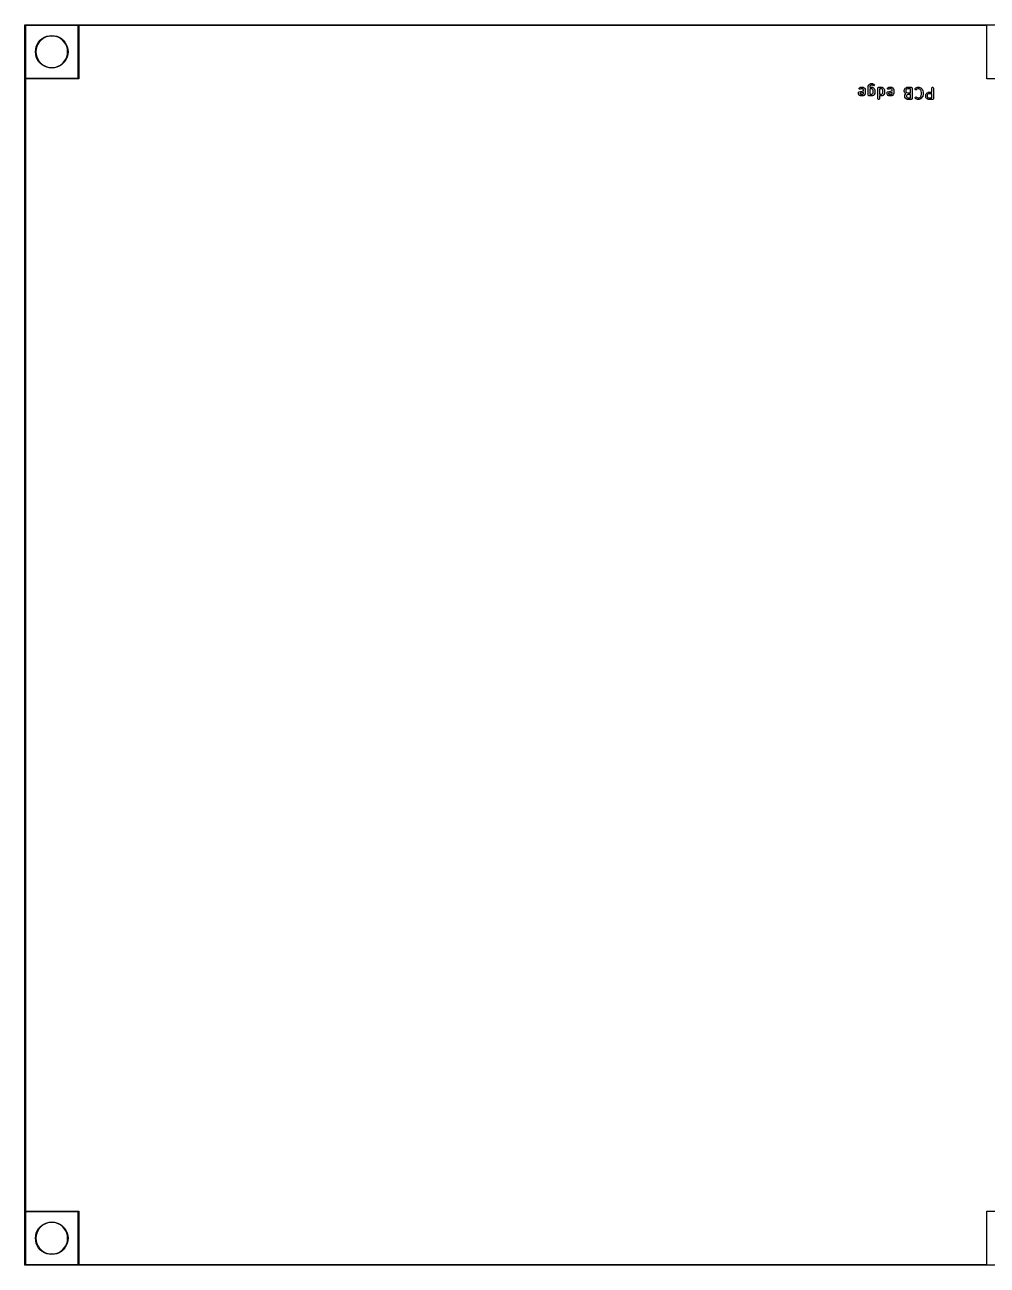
# Model space of a CAD drawing. Extents: x 0.49 to 7.78, y -5.14 to -0.57.
# Drawn here: x 0.491 to 4.036, y -5.139 to -0.57 of the extents above; entities that cross this region are included whole.
import ezdxf

# ---------------------------------------------------------------- set-up
doc = ezdxf.new("R2010")
doc.units = 0
doc.header["$MEASUREMENT"] = 0
doc.layers.add('BLACK', color=7, linetype='CONTINUOUS')

msp = doc.modelspace()

# ---------------------------------------------------------------- linework, layer by layer
at = {"layer": 'BLACK', "linetype": 'CONTINUOUS'}
for p, q in [((0.491142, -0.570866), (0.49143, -0.57017)), ((0.491142, -5.1378), (0.491142, -0.570866)), ((0.49143, -0.57017), (0.492126, -0.569882)), ((0.492126, -0.569882), (7.77559, -0.569882)), ((0.49311, -0.57185), (0.49311, -0.766732)), ((0.687992, -0.57185), (0.49311, -0.57185)), ((0.687992, -0.766732), (0.687992, -0.57185)), ((4.03445, -0.57185), (0.689961, -0.57185)), ((0.689961, -0.57185), (0.689961, -0.767717)), ((4.03445, -0.767717), (4.03445, -0.57185)), ((0.537056, -0.642034), (0.541978, -0.634001)), ((0.544568, -0.633501), (0.539304, -0.641558)), ((0.541978, -0.634001), (0.548097, -0.626837)), ((0.551086, -0.626421), (0.544568, -0.633501)), ((0.548097, -0.626837), (0.555261, -0.620718)), ((0.558681, -0.62051), (0.551086, -0.626421)), ((0.555261, -0.620718), (0.563294, -0.615796)), ((0.567144, -0.615929), (0.558681, -0.62051)), ((0.563294, -0.615796), (0.571998, -0.612191)), ((0.576247, -0.612804), (0.567144, -0.615929)), ((0.571998, -0.612191), (0.581159, -0.609991)), ((0.585739, -0.61122), (0.576247, -0.612804)), ((0.581159, -0.609991), (0.590551, -0.609252)), ((0.595363, -0.61122), (0.585739, -0.61122)), ((0.590551, -0.609252), (0.599943, -0.609991)), ((0.604856, -0.612804), (0.595363, -0.61122)), ((0.599943, -0.609991), (0.609104, -0.612191)), ((0.613958, -0.615929), (0.604856, -0.612804)), ((0.609104, -0.612191), (0.617809, -0.615796)), ((0.622422, -0.62051), (0.613958, -0.615929)), ((0.617809, -0.615796), (0.625841, -0.620718)), ((0.630016, -0.626421), (0.622422, -0.62051)), ((0.625841, -0.620718), (0.633005, -0.626837)), ((0.636534, -0.633501), (0.630016, -0.626421)), ((0.633005, -0.626837), (0.639124, -0.634001)), ((0.641798, -0.641558), (0.636534, -0.633501)), ((0.639124, -0.634001), (0.644047, -0.642034)), ((0.530512, -0.669291), (0.531251, -0.659899)), ((0.531251, -0.678684), (0.530512, -0.669291)), ((0.531251, -0.659899), (0.53345, -0.650738)), ((0.53345, -0.687845), (0.531251, -0.678684)), ((0.533076, -0.6597), (0.532281, -0.669291)), ((0.532281, -0.669291), (0.533076, -0.678882)), ((0.535439, -0.650371), (0.533076, -0.6597)), ((0.533076, -0.678882), (0.535439, -0.688212)), ((0.53345, -0.650738), (0.537056, -0.642034)), ((0.539304, -0.641558), (0.535439, -0.650371)), ((0.645664, -0.650371), (0.641798, -0.641558)), ((0.644047, -0.642034), (0.647652, -0.650738)), ((0.648026, -0.6597), (0.645664, -0.650371)), ((0.645664, -0.688212), (0.648026, -0.678882)), ((0.647652, -0.650738), (0.649851, -0.659899)), ((0.649851, -0.678684), (0.647652, -0.687845)), ((0.648821, -0.669291), (0.648026, -0.6597)), ((0.648026, -0.678882), (0.648821, -0.669291)), ((0.649851, -0.659899), (0.650591, -0.669291)), ((0.650591, -0.669291), (0.649851, -0.678684)), ((0.537056, -0.696549), (0.53345, -0.687845)), ((0.535439, -0.688212), (0.539304, -0.697025)), ((0.541978, -0.704582), (0.537056, -0.696549)), ((0.539304, -0.697025), (0.544568, -0.705081)), ((0.548097, -0.711746), (0.541978, -0.704582)), ((0.544568, -0.705081), (0.551086, -0.712162)), ((0.555261, -0.717864), (0.548097, -0.711746)), ((0.551086, -0.712162), (0.558681, -0.718073)), ((0.563294, -0.722787), (0.555261, -0.717864)), ((0.558681, -0.718073), (0.567144, -0.722653)), ((0.571998, -0.726392), (0.563294, -0.722787)), ((0.567144, -0.722653), (0.576247, -0.725778)), ((0.581159, -0.728592), (0.571998, -0.726392)), ((0.576247, -0.725778), (0.585739, -0.727362)), ((0.590551, -0.729331), (0.581159, -0.728592)), ((0.585739, -0.727362), (0.595363, -0.727362)), ((0.599943, -0.728592), (0.590551, -0.729331)), ((0.595363, -0.727362), (0.604856, -0.725778)), ((0.609104, -0.726392), (0.599943, -0.728592)), ((0.604856, -0.725778), (0.613958, -0.722653)), ((0.617809, -0.722787), (0.609104, -0.726392)), ((0.613958, -0.722653), (0.622422, -0.718073)), ((0.625841, -0.717864), (0.617809, -0.722787)), ((0.622422, -0.718073), (0.630016, -0.712162)), ((0.633005, -0.711746), (0.625841, -0.717864)), ((0.630016, -0.712162), (0.636534, -0.705081)), ((0.639124, -0.704582), (0.633005, -0.711746)), ((0.636534, -0.705081), (0.641798, -0.697025)), ((0.644047, -0.696549), (0.639124, -0.704582)), ((0.641798, -0.697025), (0.645664, -0.688212)), ((0.647652, -0.687845), (0.644047, -0.696549)), ((0.49311, -0.766732), (0.687992, -0.766732)), ((0.688976, -0.768701), (0.49311, -0.768701)), ((0.49311, -0.768701), (0.49311, -4.93996)), ((0.689672, -0.768413), (0.688976, -0.768701)), ((0.689961, -0.767717), (0.689672, -0.768413)), ((4.03474, -0.768413), (4.03445, -0.767717)), ((4.03543, -0.768701), (4.03474, -0.768413)), ((4.23228, -0.768701), (4.03543, -0.768701)), ((3.56191, -0.819526), (3.56209, -0.818516)), ((3.56191, -0.823275), (3.56191, -0.819526)), ((3.56209, -0.818516), (3.56241, -0.818142)), ((3.56241, -0.818142), (3.56256, -0.81768)), ((3.56256, -0.81768), (3.56303, -0.817392)), ((3.56303, -0.817392), (3.56339, -0.816969)), ((3.56339, -0.816969), (3.56387, -0.816884)), ((3.56387, -0.816884), (3.56429, -0.81663)), ((3.56391, -0.805369), (3.56403, -0.803353)), ((3.56511, -0.806992), (3.56391, -0.805369)), ((3.56403, -0.803353), (3.56542, -0.801887)), ((3.56429, -0.81663), (3.58066, -0.813355)), ((3.56708, -0.807461), (3.56511, -0.806992)), ((3.56542, -0.801887), (3.56917, -0.800012)), ((3.56806, -0.807169), (3.56708, -0.807461)), ((3.58066, -0.819378), (3.56782, -0.821946)), ((3.56782, -0.821946), (3.56782, -0.822578)), ((3.57119, -0.805606), (3.56806, -0.807169)), ((3.56917, -0.800012), (3.57015, -0.799719)), ((3.57015, -0.799719), (3.57033, -0.79976)), ((3.57033, -0.79976), (3.57049, -0.7997)), ((3.57049, -0.7997), (3.57799, -0.7997)), ((3.57729, -0.805606), (3.57119, -0.805606)), ((3.57954, -0.806728), (3.57729, -0.805606)), ((3.57799, -0.7997), (3.579, -0.799878)), ((3.579, -0.799878), (3.57914, -0.799992)), ((3.57914, -0.799992), (3.57931, -0.800012)), ((3.57931, -0.800012), (3.58306, -0.801887)), ((3.58066, -0.808974), (3.57954, -0.806728)), ((3.58066, -0.813355), (3.58066, -0.808974)), ((3.58066, -0.822578), (3.58066, -0.819378)), ((3.58306, -0.801887), (3.58388, -0.802497)), ((3.58388, -0.802497), (3.58406, -0.802903)), ((3.58406, -0.802903), (3.58438, -0.803207)), ((3.58438, -0.803207), (3.58626, -0.806957)), ((3.58626, -0.806957), (3.58655, -0.807939)), ((3.58655, -0.807939), (3.58651, -0.808111)), ((3.58651, -0.808111), (3.58657, -0.808277)), ((3.58657, -0.808277), (3.58657, -0.823275)), ((3.59753, -0.797028), (3.59771, -0.796019)), ((3.59753, -0.828899), (3.59753, -0.797028)), ((3.59771, -0.796019), (3.59783, -0.795883)), ((3.59783, -0.795883), (3.59785, -0.795708)), ((3.59785, -0.795708), (3.59972, -0.791958)), ((3.59972, -0.791958), (3.60025, -0.791249)), ((3.60025, -0.791249), (3.60027, -0.791191)), ((3.60027, -0.791191), (3.60215, -0.789316)), ((3.60215, -0.789316), (3.60287, -0.78881)), ((3.60287, -0.78881), (3.60292, -0.788763)), ((3.60292, -0.788763), (3.60667, -0.786888)), ((3.60479, -0.795028), (3.60344, -0.797726)), ((3.60344, -0.797726), (3.60344, -0.799856)), ((3.60344, -0.799856), (3.6039, -0.799719)), ((3.60493, -0.805606), (3.60344, -0.806352)), ((3.60344, -0.806352), (3.60344, -0.8252)), ((3.6039, -0.799719), (3.60407, -0.79976)), ((3.60407, -0.79976), (3.60424, -0.7997)), ((3.60424, -0.7997), (3.61174, -0.7997)), ((3.60599, -0.793831), (3.60479, -0.795028)), ((3.61104, -0.805606), (3.60493, -0.805606)), ((3.60868, -0.792482), (3.60599, -0.793831)), ((3.60667, -0.786888), (3.60765, -0.786596)), ((3.60765, -0.786596), (3.60782, -0.786637)), ((3.60782, -0.786637), (3.60799, -0.786577)), ((3.60799, -0.786577), (3.61361, -0.786577)), ((3.61291, -0.792482), (3.60868, -0.792482)), ((3.61374, -0.806954), (3.61104, -0.805606)), ((3.61174, -0.7997), (3.61275, -0.799878)), ((3.61275, -0.799878), (3.61288, -0.799992)), ((3.61288, -0.799992), (3.61306, -0.800012)), ((3.61604, -0.794045), (3.61291, -0.792482)), ((3.61306, -0.800012), (3.61681, -0.801887)), ((3.61361, -0.786577), (3.61462, -0.786755)), ((3.61493, -0.808151), (3.61374, -0.806954)), ((3.61462, -0.786755), (3.61476, -0.786868)), ((3.61476, -0.786868), (3.61493, -0.786888)), ((3.61493, -0.786888), (3.61868, -0.788763)), ((3.61628, -0.810849), (3.61493, -0.808151)), ((3.61493, -0.823401), (3.61628, -0.820703)), ((3.61805, -0.794276), (3.61604, -0.794045)), ((3.61628, -0.820703), (3.61628, -0.810849)), ((3.61681, -0.801887), (3.61752, -0.802412)), ((3.61752, -0.802412), (3.61757, -0.80244)), ((3.61757, -0.80244), (3.61945, -0.804314)), ((3.61973, -0.793163), (3.61805, -0.794276)), ((3.61868, -0.788763), (3.6195, -0.789374)), ((3.61945, -0.804314), (3.61995, -0.805037)), ((3.6195, -0.789374), (3.62031, -0.791227)), ((3.62031, -0.791227), (3.61973, -0.793163)), ((3.61995, -0.805037), (3.62, -0.805082)), ((3.62, -0.805082), (3.62188, -0.808831)), ((3.62188, -0.808831), (3.62217, -0.809814)), ((3.62219, -0.8214), (3.62201, -0.82241)), ((3.62217, -0.809814), (3.62213, -0.809986)), ((3.62213, -0.809986), (3.62219, -0.810152)), ((3.62219, -0.810152), (3.62219, -0.8214)), ((3.63316, -0.802653), (3.63333, -0.801643)), ((3.63316, -0.842023), (3.63316, -0.802653)), ((3.63333, -0.801643), (3.63463, -0.800096)), ((3.63463, -0.800096), (3.63662, -0.799745)), ((3.63662, -0.799745), (3.63776, -0.800401)), ((3.63776, -0.800401), (3.63854, -0.800012)), ((3.63854, -0.800012), (3.63952, -0.799719)), ((3.64055, -0.805606), (3.63906, -0.806352)), ((3.63906, -0.806352), (3.63906, -0.8252)), ((3.63952, -0.799719), (3.63969, -0.79976)), ((3.63969, -0.79976), (3.63986, -0.7997)), ((3.63986, -0.7997), (3.64736, -0.7997)), ((3.64666, -0.805606), (3.64055, -0.805606)), ((3.64936, -0.806954), (3.64666, -0.805606)), ((3.64736, -0.7997), (3.64837, -0.799878)), ((3.64837, -0.799878), (3.6485, -0.799992)), ((3.6485, -0.799992), (3.64868, -0.800012)), ((3.64868, -0.800012), (3.65243, -0.801887)), ((3.65055, -0.808151), (3.64936, -0.806954)), ((3.6519, -0.810849), (3.65055, -0.808151)), ((3.65055, -0.823401), (3.6519, -0.820703)), ((3.6519, -0.820703), (3.6519, -0.810849)), ((3.65243, -0.801887), (3.65314, -0.802412)), ((3.65314, -0.802412), (3.65319, -0.80244)), ((3.65319, -0.80244), (3.65507, -0.804314)), ((3.65507, -0.804314), (3.65557, -0.805037)), ((3.65557, -0.805037), (3.65562, -0.805082)), ((3.65562, -0.805082), (3.6575, -0.808831)), ((3.6575, -0.808831), (3.65779, -0.809814)), ((3.65781, -0.8214), (3.65763, -0.82241)), ((3.65779, -0.809814), (3.65775, -0.809986)), ((3.65775, -0.809986), (3.65781, -0.810152)), ((3.65781, -0.810152), (3.65781, -0.8214)), ((3.6669, -0.819526), (3.66708, -0.818516)), ((3.6669, -0.823275), (3.6669, -0.819526)), ((3.66708, -0.818516), (3.66739, -0.818142)), ((3.66739, -0.818142), (3.66755, -0.81768)), ((3.66755, -0.81768), (3.66802, -0.817392)), ((3.66802, -0.817392), (3.66838, -0.816969)), ((3.66838, -0.816969), (3.66886, -0.816884)), ((3.66886, -0.816884), (3.66927, -0.81663)), ((3.6689, -0.805369), (3.66902, -0.803353)), ((3.6701, -0.806992), (3.6689, -0.805369)), ((3.66902, -0.803353), (3.67041, -0.801887)), ((3.66927, -0.81663), (3.68565, -0.813355)), ((3.67207, -0.807461), (3.6701, -0.806992)), ((3.67041, -0.801887), (3.67416, -0.800012)), ((3.67305, -0.807169), (3.67207, -0.807461)), ((3.68565, -0.819378), (3.67281, -0.821946)), ((3.67281, -0.821946), (3.67281, -0.822578)), ((3.67618, -0.805606), (3.67305, -0.807169)), ((3.67416, -0.800012), (3.67514, -0.799719)), ((3.67514, -0.799719), (3.67531, -0.79976)), ((3.67531, -0.79976), (3.67548, -0.7997)), ((3.67548, -0.7997), (3.68298, -0.7997)), ((3.68228, -0.805606), (3.67618, -0.805606)), ((3.68453, -0.806728), (3.68228, -0.805606)), ((3.68298, -0.7997), (3.68399, -0.799878)), ((3.68399, -0.799878), (3.68412, -0.799992)), ((3.68412, -0.799992), (3.6843, -0.800012)), ((3.6843, -0.800012), (3.68805, -0.801887)), ((3.68565, -0.808974), (3.68453, -0.806728)), ((3.68565, -0.813355), (3.68565, -0.808974)), ((3.68565, -0.822578), (3.68565, -0.819378)), ((3.68805, -0.801887), (3.68887, -0.802497)), ((3.68887, -0.802497), (3.68905, -0.802903)), ((3.68905, -0.802903), (3.68937, -0.803207)), ((3.68937, -0.803207), (3.69124, -0.806957)), ((3.69124, -0.806957), (3.69153, -0.807939)), ((3.69153, -0.807939), (3.69149, -0.808111)), ((3.69149, -0.808111), (3.69155, -0.808277)), ((3.69155, -0.808277), (3.69155, -0.823275)), ((3.73064, -0.810152), (3.73082, -0.809142)), ((3.73064, -0.815776), (3.73064, -0.810152)), ((3.7307, -0.815942), (3.73064, -0.815776)), ((3.73066, -0.816114), (3.7307, -0.815942)), ((3.73095, -0.817097), (3.73066, -0.816114)), ((3.73082, -0.809142), (3.73093, -0.809007)), ((3.73093, -0.809007), (3.73095, -0.808831)), ((3.73095, -0.808831), (3.73283, -0.805082)), ((3.73283, -0.820846), (3.73095, -0.817097)), ((3.73283, -0.805082), (3.73336, -0.804373)), ((3.73288, -0.82089), (3.73283, -0.820846)), ((3.73338, -0.821614), (3.73288, -0.82089)), ((3.73336, -0.804373), (3.73338, -0.804314)), ((3.73338, -0.804314), (3.73526, -0.80244)), ((3.73526, -0.823488), (3.73338, -0.821614)), ((3.73526, -0.80244), (3.73598, -0.801933)), ((3.73598, -0.801933), (3.73602, -0.801887)), ((3.73602, -0.801887), (3.73977, -0.800012)), ((3.7379, -0.808151), (3.73655, -0.810849)), ((3.73655, -0.810849), (3.73655, -0.815079)), ((3.73655, -0.815079), (3.7379, -0.817777)), ((3.73909, -0.806954), (3.7379, -0.808151)), ((3.7379, -0.817777), (3.73894, -0.81882)), ((3.73894, -0.81882), (3.74345, -0.820322)), ((3.74179, -0.805606), (3.73909, -0.806954)), ((3.73977, -0.800012), (3.74076, -0.799719)), ((3.74076, -0.799719), (3.74093, -0.79976)), ((3.74093, -0.79976), (3.74109, -0.7997)), ((3.74109, -0.7997), (3.75609, -0.7997)), ((3.75314, -0.805606), (3.74179, -0.805606)), ((3.74345, -0.820322), (3.75314, -0.820322)), ((3.75314, -0.820322), (3.75314, -0.805606)), ((3.75609, -0.7997), (3.75648, -0.799768)), ((3.75648, -0.799768), (3.75661, -0.799745)), ((3.75661, -0.799745), (3.75672, -0.79981)), ((3.75672, -0.79981), (3.7571, -0.799878)), ((3.7571, -0.799878), (3.75769, -0.800371)), ((3.75769, -0.800371), (3.75835, -0.800755)), ((3.75835, -0.800755), (3.75845, -0.801005)), ((3.75845, -0.801005), (3.75865, -0.801176)), ((3.75865, -0.801176), (3.75878, -0.801932)), ((3.75878, -0.801932), (3.75905, -0.802653)), ((3.75905, -0.802653), (3.75905, -0.842023)), ((3.77002, -0.806145), (3.77088, -0.804314)), ((3.77055, -0.808096), (3.77002, -0.806145)), ((3.7722, -0.809254), (3.77055, -0.808096)), ((3.77088, -0.804314), (3.77275, -0.80244)), ((3.77421, -0.809078), (3.7722, -0.809254)), ((3.77275, -0.80244), (3.77359, -0.801851)), ((3.77359, -0.801851), (3.77377, -0.801836)), ((3.77377, -0.801836), (3.77391, -0.801726)), ((3.77391, -0.801726), (3.77953, -0.799852)), ((3.77505, -0.80849), (3.77421, -0.809078)), ((3.77644, -0.807108), (3.77505, -0.80849)), ((3.78094, -0.805606), (3.77644, -0.807108)), ((3.77953, -0.799852), (3.7804, -0.799722)), ((3.7804, -0.799722), (3.78046, -0.7997)), ((3.78046, -0.7997), (3.78421, -0.7997)), ((3.78374, -0.805606), (3.78094, -0.805606)), ((3.78824, -0.807108), (3.78374, -0.805606)), ((3.78421, -0.7997), (3.78508, -0.799853)), ((3.78508, -0.799853), (3.78515, -0.799852)), ((3.78515, -0.799852), (3.79077, -0.801726)), ((3.79116, -0.810026), (3.78824, -0.807108)), ((3.79077, -0.801726), (3.79167, -0.802215)), ((3.79268, -0.813057), (3.79116, -0.810026)), ((3.79167, -0.802215), (3.79177, -0.802365)), ((3.79177, -0.802365), (3.79193, -0.80244)), ((3.79193, -0.80244), (3.79568, -0.806189)), ((3.79439, -0.819889), (3.79268, -0.813057)), ((3.79439, -0.824786), (3.79439, -0.819889)), ((3.79568, -0.806189), (3.79618, -0.806912)), ((3.79618, -0.806912), (3.79623, -0.806957)), ((3.79623, -0.806957), (3.7981, -0.810706)), ((3.7981, -0.810706), (3.79825, -0.811195)), ((3.79825, -0.811195), (3.79833, -0.81131)), ((3.79833, -0.81131), (3.8002, -0.81881)), ((3.8002, -0.81881), (3.80024, -0.819397)), ((3.80024, -0.819397), (3.80029, -0.819526)), ((3.80029, -0.819526), (3.80029, -0.82515)), ((3.81212, -0.823062), (3.814, -0.821187)), ((3.814, -0.821187), (3.81472, -0.820681)), ((3.81472, -0.820681), (3.81476, -0.820634)), ((3.81476, -0.820634), (3.81851, -0.818759)), ((3.81851, -0.818759), (3.8195, -0.818467)), ((3.8195, -0.818467), (3.81967, -0.818508)), ((3.81967, -0.818508), (3.81983, -0.818448)), ((3.81983, -0.818448), (3.83188, -0.818448)), ((3.83188, -0.802653), (3.83206, -0.801643)), ((3.83188, -0.818448), (3.83188, -0.802653)), ((3.83206, -0.801643), (3.83336, -0.800096)), ((3.83336, -0.800096), (3.83535, -0.799745)), ((3.83535, -0.799745), (3.8371, -0.800755)), ((3.8371, -0.800755), (3.83779, -0.802653)), ((3.83779, -0.802653), (3.83779, -0.842023)), ((3.56197, -0.823441), (3.56191, -0.823275)), ((3.56193, -0.823613), (3.56197, -0.823441)), ((3.56223, -0.824596), (3.56193, -0.823613)), ((3.5641, -0.828345), (3.56223, -0.824596)), ((3.56442, -0.828649), (3.5641, -0.828345)), ((3.5646, -0.829055), (3.56442, -0.828649)), ((3.56542, -0.829666), (3.5646, -0.829055)), ((3.56917, -0.831541), (3.56542, -0.829666)), ((3.56782, -0.822578), (3.56894, -0.824824)), ((3.56894, -0.824824), (3.57119, -0.825947)), ((3.56935, -0.831561), (3.56917, -0.831541)), ((3.56948, -0.831674), (3.56935, -0.831561)), ((3.57049, -0.831852), (3.56948, -0.831674)), ((3.57799, -0.831852), (3.57049, -0.831852)), ((3.57119, -0.825947), (3.57729, -0.825947)), ((3.57729, -0.825947), (3.57954, -0.824824)), ((3.57816, -0.831792), (3.57799, -0.831852)), ((3.57833, -0.831833), (3.57816, -0.831792)), ((3.57931, -0.831541), (3.57833, -0.831833)), ((3.58306, -0.829666), (3.57931, -0.831541)), ((3.57954, -0.824824), (3.58066, -0.822578)), ((3.58336, -0.829345), (3.58306, -0.829666)), ((3.58377, -0.829169), (3.58336, -0.829345)), ((3.58438, -0.828345), (3.58377, -0.829169)), ((3.58626, -0.824596), (3.58438, -0.828345)), ((3.58628, -0.82442), (3.58626, -0.824596)), ((3.58639, -0.824285), (3.58628, -0.82442)), ((3.58657, -0.823275), (3.58639, -0.824285)), ((3.59823, -0.830797), (3.59753, -0.828899)), ((3.59997, -0.831807), (3.59823, -0.830797)), ((3.60196, -0.831457), (3.59997, -0.831807)), ((3.6022, -0.83118), (3.60196, -0.831457)), ((3.60292, -0.831541), (3.6022, -0.83118)), ((3.60309, -0.831561), (3.60292, -0.831541)), ((3.60323, -0.831674), (3.60309, -0.831561)), ((3.60424, -0.831852), (3.60323, -0.831674)), ((3.60344, -0.8252), (3.60493, -0.825947)), ((3.61174, -0.831852), (3.60424, -0.831852)), ((3.60493, -0.825947), (3.61104, -0.825947)), ((3.61104, -0.825947), (3.61374, -0.824598)), ((3.6119, -0.831792), (3.61174, -0.831852)), ((3.61207, -0.831833), (3.6119, -0.831792)), ((3.61306, -0.831541), (3.61207, -0.831833)), ((3.61681, -0.829666), (3.61306, -0.831541)), ((3.61374, -0.824598), (3.61493, -0.823401)), ((3.61685, -0.829619), (3.61681, -0.829666)), ((3.61757, -0.829113), (3.61685, -0.829619)), ((3.61945, -0.827238), (3.61757, -0.829113)), ((3.61948, -0.82718), (3.61945, -0.827238)), ((3.62, -0.82647), (3.61948, -0.82718)), ((3.62188, -0.822721), (3.62, -0.82647)), ((3.6219, -0.822546), (3.62188, -0.822721)), ((3.62201, -0.82241), (3.6219, -0.822546)), ((3.63385, -0.843921), (3.63316, -0.842023)), ((3.6356, -0.844931), (3.63385, -0.843921)), ((3.63758, -0.84458), (3.6356, -0.844931)), ((3.63888, -0.843033), (3.63758, -0.84458)), ((3.63906, -0.842023), (3.63888, -0.843033)), ((3.63906, -0.8252), (3.64055, -0.825947)), ((3.63986, -0.831852), (3.63906, -0.831712)), ((3.63906, -0.831712), (3.63906, -0.842023)), ((3.64736, -0.831852), (3.63986, -0.831852)), ((3.64055, -0.825947), (3.64666, -0.825947)), ((3.64666, -0.825947), (3.64936, -0.824598)), ((3.64752, -0.831792), (3.64736, -0.831852)), ((3.64769, -0.831833), (3.64752, -0.831792)), ((3.64868, -0.831541), (3.64769, -0.831833)), ((3.65243, -0.829666), (3.64868, -0.831541)), ((3.64936, -0.824598), (3.65055, -0.823401)), ((3.65247, -0.829619), (3.65243, -0.829666)), ((3.65319, -0.829113), (3.65247, -0.829619)), ((3.65507, -0.827238), (3.65319, -0.829113)), ((3.6551, -0.82718), (3.65507, -0.827238)), ((3.65562, -0.82647), (3.6551, -0.82718)), ((3.6575, -0.822721), (3.65562, -0.82647)), ((3.65752, -0.822546), (3.6575, -0.822721)), ((3.65763, -0.82241), (3.65752, -0.822546)), ((3.66696, -0.823441), (3.6669, -0.823275)), ((3.66692, -0.823613), (3.66696, -0.823441)), ((3.66721, -0.824596), (3.66692, -0.823613)), ((3.66909, -0.828345), (3.66721, -0.824596)), ((3.66941, -0.828649), (3.66909, -0.828345)), ((3.66958, -0.829055), (3.66941, -0.828649)), ((3.67041, -0.829666), (3.66958, -0.829055)), ((3.67416, -0.831541), (3.67041, -0.829666)), ((3.67281, -0.822578), (3.67393, -0.824824)), ((3.67393, -0.824824), (3.67618, -0.825947)), ((3.67433, -0.831561), (3.67416, -0.831541)), ((3.67447, -0.831674), (3.67433, -0.831561)), ((3.67548, -0.831852), (3.67447, -0.831674)), ((3.68298, -0.831852), (3.67548, -0.831852)), ((3.67618, -0.825947), (3.68228, -0.825947)), ((3.68228, -0.825947), (3.68453, -0.824824)), ((3.68314, -0.831792), (3.68298, -0.831852)), ((3.68331, -0.831833), (3.68314, -0.831792)), ((3.6843, -0.831541), (3.68331, -0.831833)), ((3.68805, -0.829666), (3.6843, -0.831541)), ((3.68453, -0.824824), (3.68565, -0.822578)), ((3.68835, -0.829345), (3.68805, -0.829666)), ((3.68876, -0.829169), (3.68835, -0.829345)), ((3.68937, -0.828345), (3.68876, -0.829169)), ((3.69124, -0.824596), (3.68937, -0.828345)), ((3.69126, -0.82442), (3.69124, -0.824596)), ((3.69138, -0.824285), (3.69126, -0.82442)), ((3.69155, -0.823275), (3.69138, -0.824285)), ((3.73252, -0.830774), (3.7327, -0.829764)), ((3.73252, -0.834524), (3.73252, -0.830774)), ((3.73258, -0.83469), (3.73252, -0.834524)), ((3.73254, -0.834861), (3.73258, -0.83469)), ((3.73283, -0.835844), (3.73254, -0.834861)), ((3.7327, -0.829764), (3.73281, -0.829629)), ((3.73281, -0.829629), (3.73283, -0.829454)), ((3.73283, -0.829454), (3.7347, -0.825704)), ((3.7347, -0.839594), (3.73283, -0.835844)), ((3.7347, -0.825704), (3.73523, -0.824995)), ((3.73475, -0.839638), (3.7347, -0.839594)), ((3.73526, -0.840361), (3.73475, -0.839638)), ((3.73523, -0.824995), (3.73526, -0.824937)), ((3.73542, -0.823563), (3.73526, -0.823488)), ((3.73526, -0.824937), (3.73614, -0.824054)), ((3.73713, -0.842236), (3.73526, -0.840361)), ((3.73551, -0.823713), (3.73542, -0.823563)), ((3.73614, -0.824054), (3.73551, -0.823713)), ((3.73719, -0.842263), (3.73713, -0.842236)), ((3.7379, -0.842789), (3.73719, -0.842263)), ((3.74165, -0.844664), (3.7379, -0.842789)), ((3.73977, -0.828774), (3.73842, -0.831471)), ((3.73842, -0.831471), (3.73842, -0.833827)), ((3.73842, -0.833827), (3.73977, -0.836524)), ((3.74097, -0.827577), (3.73977, -0.828774)), ((3.73977, -0.836524), (3.74097, -0.837721)), ((3.74367, -0.826228), (3.74097, -0.827577)), ((3.74097, -0.837721), (3.74367, -0.83907)), ((3.74182, -0.844684), (3.74165, -0.844664)), ((3.74196, -0.844798), (3.74182, -0.844684)), ((3.74297, -0.844976), (3.74196, -0.844798)), ((3.75609, -0.844976), (3.74297, -0.844976)), ((3.75314, -0.826228), (3.74367, -0.826228)), ((3.74367, -0.83907), (3.75314, -0.83907)), ((3.75314, -0.83907), (3.75314, -0.826228)), ((3.75681, -0.844713), (3.75609, -0.844976)), ((3.75757, -0.84458), (3.75681, -0.844713)), ((3.75774, -0.844376), (3.75757, -0.84458)), ((3.75799, -0.844285), (3.75774, -0.844376)), ((3.75837, -0.84362), (3.75799, -0.844285)), ((3.75887, -0.843033), (3.75837, -0.84362)), ((3.75894, -0.842649), (3.75887, -0.843033)), ((3.759, -0.842536), (3.75894, -0.842649)), ((3.75905, -0.842023), (3.75898, -0.842406)), ((3.75898, -0.842406), (3.759, -0.842536)), ((3.77011, -0.837509), (3.77127, -0.835855)), ((3.77029, -0.839521), (3.77011, -0.837509)), ((3.77088, -0.840361), (3.77029, -0.839521)), ((3.77275, -0.842236), (3.77088, -0.840361)), ((3.77127, -0.835855), (3.77322, -0.835332)), ((3.77291, -0.842311), (3.77275, -0.842236)), ((3.77301, -0.842461), (3.77291, -0.842311)), ((3.77391, -0.842949), (3.77301, -0.842461)), ((3.77322, -0.835332), (3.77505, -0.836185)), ((3.77953, -0.844824), (3.77391, -0.842949)), ((3.77505, -0.836185), (3.77644, -0.837567)), ((3.77644, -0.837567), (3.78094, -0.83907)), ((3.7796, -0.844822), (3.77953, -0.844824)), ((3.78046, -0.844976), (3.7796, -0.844822)), ((3.78421, -0.844976), (3.78046, -0.844976)), ((3.78094, -0.83907), (3.78374, -0.83907)), ((3.78374, -0.83907), (3.78824, -0.837567)), ((3.78428, -0.844954), (3.78421, -0.844976)), ((3.78515, -0.844824), (3.78428, -0.844954)), ((3.79077, -0.842949), (3.78515, -0.844824)), ((3.78824, -0.837567), (3.79116, -0.834649)), ((3.79091, -0.84284), (3.79077, -0.842949)), ((3.79109, -0.842824), (3.79091, -0.84284)), ((3.79193, -0.842236), (3.79109, -0.842824)), ((3.79116, -0.834649), (3.79268, -0.831618)), ((3.79568, -0.838486), (3.79193, -0.842236)), ((3.79268, -0.831618), (3.79439, -0.824786)), ((3.7957, -0.838428), (3.79568, -0.838486)), ((3.79623, -0.837719), (3.7957, -0.838428)), ((3.7981, -0.83397), (3.79623, -0.837719)), ((3.79812, -0.833831), (3.7981, -0.83397)), ((3.79833, -0.833365), (3.79812, -0.833831)), ((3.8002, -0.825866), (3.79833, -0.833365)), ((3.80029, -0.82515), (3.80019, -0.82573)), ((3.80019, -0.82573), (3.8002, -0.825866)), ((3.80938, -0.828899), (3.80956, -0.82789)), ((3.80938, -0.834524), (3.80938, -0.828899)), ((3.80944, -0.83469), (3.80938, -0.834524)), ((3.8094, -0.834861), (3.80944, -0.83469)), ((3.80969, -0.835844), (3.8094, -0.834861)), ((3.80956, -0.82789), (3.80967, -0.827754)), ((3.80967, -0.827754), (3.80969, -0.827579)), ((3.80969, -0.827579), (3.81157, -0.823829)), ((3.81157, -0.839594), (3.80969, -0.835844)), ((3.81157, -0.823829), (3.8121, -0.82312)), ((3.81162, -0.839638), (3.81157, -0.839594)), ((3.81212, -0.840361), (3.81162, -0.839638)), ((3.8121, -0.82312), (3.81212, -0.823062)), ((3.814, -0.842236), (3.81212, -0.840361)), ((3.81406, -0.842263), (3.814, -0.842236)), ((3.81476, -0.842789), (3.81406, -0.842263)), ((3.81851, -0.844664), (3.81476, -0.842789)), ((3.81664, -0.826899), (3.81529, -0.829597)), ((3.81529, -0.829597), (3.81529, -0.833827)), ((3.81529, -0.833827), (3.81664, -0.836524)), ((3.81783, -0.825702), (3.81664, -0.826899)), ((3.81664, -0.836524), (3.81783, -0.837721)), ((3.82053, -0.824353), (3.81783, -0.825702)), ((3.81783, -0.837721), (3.82053, -0.83907)), ((3.81869, -0.844684), (3.81851, -0.844664)), ((3.81883, -0.844798), (3.81869, -0.844684)), ((3.81983, -0.844976), (3.81883, -0.844798)), ((3.83483, -0.844976), (3.81983, -0.844976)), ((3.83188, -0.824353), (3.82053, -0.824353)), ((3.82053, -0.83907), (3.83188, -0.83907)), ((3.83188, -0.83907), (3.83188, -0.824353)), ((3.83555, -0.844713), (3.83483, -0.844976)), ((3.83631, -0.84458), (3.83555, -0.844713)), ((3.83648, -0.844376), (3.83631, -0.84458)), ((3.83673, -0.844285), (3.83648, -0.844376)), ((3.83711, -0.84362), (3.83673, -0.844285)), ((3.83761, -0.843033), (3.83711, -0.84362)), ((3.83768, -0.842649), (3.83761, -0.843033)), ((3.83774, -0.842536), (3.83768, -0.842649)), ((3.83779, -0.842023), (3.83772, -0.842406)), ((3.83772, -0.842406), (3.83774, -0.842536)), ((0.49311, -4.93996), (0.688976, -4.93996)), ((0.49311, -4.94193), (0.49311, -5.13681)), ((0.687992, -4.94193), (0.49311, -4.94193)), ((0.571998, -4.98227), (0.581159, -4.98007)), ((0.581159, -4.98007), (0.590551, -4.97933)), ((0.590551, -4.97933), (0.599943, -4.98007)), ((0.599943, -4.98007), (0.609104, -4.98227)), ((0.687992, -5.13681), (0.687992, -4.94193)), ((0.688976, -4.93996), (0.689672, -4.94025)), ((0.689672, -4.94025), (0.689961, -4.94094)), ((0.689961, -4.94094), (0.689961, -5.13681)), ((4.03445, -4.94094), (4.03474, -4.94025)), ((4.03445, -5.13681), (4.03445, -4.94094)), ((4.03474, -4.94025), (4.03543, -4.93996)), ((4.03543, -4.93996), (4.23228, -4.93996)), ((0.531251, -5.02998), (0.53345, -5.02082)), ((0.535439, -5.02045), (0.533076, -5.02978)), ((0.53345, -5.02082), (0.537056, -5.01211)), ((0.539304, -5.01164), (0.535439, -5.02045)), ((0.537056, -5.01211), (0.541978, -5.00408)), ((0.544568, -5.00358), (0.539304, -5.01164)), ((0.541978, -5.00408), (0.548097, -4.99692)), ((0.551086, -4.9965), (0.544568, -5.00358)), ((0.548097, -4.99692), (0.555261, -4.9908)), ((0.558681, -4.99059), (0.551086, -4.9965)), ((0.555261, -4.9908), (0.563294, -4.98587)), ((0.567144, -4.98601), (0.558681, -4.99059)), ((0.563294, -4.98587), (0.571998, -4.98227)), ((0.576247, -4.98288), (0.567144, -4.98601)), ((0.585739, -4.9813), (0.576247, -4.98288)), ((0.595363, -4.9813), (0.585739, -4.9813)), ((0.604856, -4.98288), (0.595363, -4.9813)), ((0.613958, -4.98601), (0.604856, -4.98288)), ((0.609104, -4.98227), (0.617809, -4.98587)), ((0.622422, -4.99059), (0.613958, -4.98601)), ((0.617809, -4.98587), (0.625841, -4.9908)), ((0.630016, -4.9965), (0.622422, -4.99059)), ((0.625841, -4.9908), (0.633005, -4.99692)), ((0.636534, -5.00358), (0.630016, -4.9965)), ((0.633005, -4.99692), (0.639124, -5.00408)), ((0.641798, -5.01164), (0.636534, -5.00358)), ((0.639124, -5.00408), (0.644047, -5.01211)), ((0.645664, -5.02045), (0.641798, -5.01164)), ((0.644047, -5.01211), (0.647652, -5.02082)), ((0.648026, -5.02978), (0.645664, -5.02045)), ((0.647652, -5.02082), (0.649851, -5.02998)), ((0.530512, -5.03937), (0.531251, -5.02998)), ((0.531251, -5.04876), (0.530512, -5.03937)), ((0.53345, -5.05792), (0.531251, -5.04876)), ((0.533076, -5.02978), (0.532281, -5.03937)), ((0.532281, -5.03937), (0.533076, -5.04896)), ((0.533076, -5.04896), (0.535439, -5.05829)), ((0.537056, -5.06663), (0.53345, -5.05792)), ((0.535439, -5.05829), (0.539304, -5.0671)), ((0.541978, -5.07466), (0.537056, -5.06663)), ((0.539304, -5.0671), (0.544568, -5.07516)), ((0.636534, -5.07516), (0.641798, -5.0671)), ((0.644047, -5.06663), (0.639124, -5.07466)), ((0.641798, -5.0671), (0.645664, -5.05829)), ((0.647652, -5.05792), (0.644047, -5.06663)), ((0.645664, -5.05829), (0.648026, -5.04896)), ((0.649851, -5.04876), (0.647652, -5.05792)), ((0.648821, -5.03937), (0.648026, -5.02978)), ((0.648026, -5.04896), (0.648821, -5.03937)), ((0.649851, -5.02998), (0.650591, -5.03937)), ((0.650591, -5.03937), (0.649851, -5.04876)), ((0.548097, -5.08182), (0.541978, -5.07466)), ((0.544568, -5.07516), (0.551086, -5.08224)), ((0.555261, -5.08794), (0.548097, -5.08182)), ((0.551086, -5.08224), (0.558681, -5.08815)), ((0.563294, -5.09287), (0.555261, -5.08794)), ((0.558681, -5.08815), (0.567144, -5.09273)), ((0.571998, -5.09647), (0.563294, -5.09287)), ((0.567144, -5.09273), (0.576247, -5.09586)), ((0.581159, -5.09867), (0.571998, -5.09647)), ((0.576247, -5.09586), (0.585739, -5.09744)), ((0.590551, -5.09941), (0.581159, -5.09867)), ((0.585739, -5.09744), (0.595363, -5.09744)), ((0.599943, -5.09867), (0.590551, -5.09941)), ((0.595363, -5.09744), (0.604856, -5.09586)), ((0.609104, -5.09647), (0.599943, -5.09867)), ((0.604856, -5.09586), (0.613958, -5.09273)), ((0.617809, -5.09287), (0.609104, -5.09647)), ((0.613958, -5.09273), (0.622422, -5.08815)), ((0.625841, -5.08794), (0.617809, -5.09287)), ((0.622422, -5.08815), (0.630016, -5.08224)), ((0.633005, -5.08182), (0.625841, -5.08794)), ((0.630016, -5.08224), (0.636534, -5.07516)), ((0.639124, -5.07466), (0.633005, -5.08182)), ((0.49143, -5.13849), (0.491142, -5.1378)), ((0.492126, -5.13878), (0.49143, -5.13849)), ((0.688976, -5.13878), (0.492126, -5.13878)), ((0.49311, -5.13681), (0.687992, -5.13681)), ((4.03543, -5.13878), (0.688976, -5.13878)), ((0.689961, -5.13681), (4.03445, -5.13681)), ((4.23228, -5.13878), (4.03543, -5.13878))]:
    msp.add_line(p, q, dxfattribs=at)

doc.saveas('drawing.dxf')
